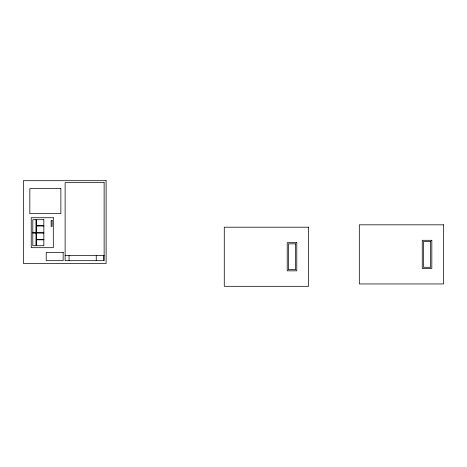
<?xml version="1.0" encoding="UTF-8"?>
<svg xmlns="http://www.w3.org/2000/svg" width="467" height="467" viewBox="0 0 467 467"><rect width="100%" height="100%" fill="white"/><g stroke="black" fill="none" stroke-linecap="round" stroke-linejoin="round"><path stroke-width="0.7" d="M36.356 225.614L43.84 225.614M36.356 226.01L43.84 226.01M32.807 232.315L35.959 232.315M36.356 232.315L43.84 232.315M32.807 233.103L35.959 233.103M36.356 233.103L43.84 233.103M36.356 239.408L43.84 239.408M36.356 239.804L43.84 239.804M65.123 255.566L104.135 255.566M103.744 255.566L103.744 260.691M96.255 255.566L96.255 260.691M69.063 255.566L69.063 260.691M106.108 180.694L23.35 180.694L23.35 263.446L106.108 263.446L106.108 180.694M104.135 182.661L65.123 182.661L65.123 260.691L104.135 260.691L104.135 182.661M60.868 188.645L29.835 188.645L29.835 213.67L60.868 213.67L60.868 188.645M53.302 217.733L31.231 217.733L31.231 247.685L53.302 247.685L53.302 217.733M35.959 219.706L32.807 219.706L32.807 245.712L35.959 245.712L35.959 219.706M43.84 219.706L36.356 219.706L36.356 245.712L43.84 245.712L43.84 219.706M52.117 220.494L51.131 220.494L51.131 226.402L52.117 226.402L52.117 220.494M443.65 224.831L359.316 224.831L359.316 283.948L443.65 283.948L443.65 224.831M308.611 227.195L224.277 227.195L224.277 286.306L308.611 286.306L308.611 227.195M431.829 240.301L422.25 240.301L422.25 268.478L431.829 268.478L431.829 240.301M430.644 241.486L423.435 241.486L423.435 267.293L430.644 267.293L430.644 241.486M296.79 242.665L287.211 242.665L287.211 270.842L296.79 270.842L296.79 242.665M295.605 243.85L288.396 243.85L288.396 269.657L295.605 269.657L295.605 243.85M63.15 252.413L46.204 252.413L46.204 260.691L63.15 260.691L63.15 252.413"/></g></svg>
